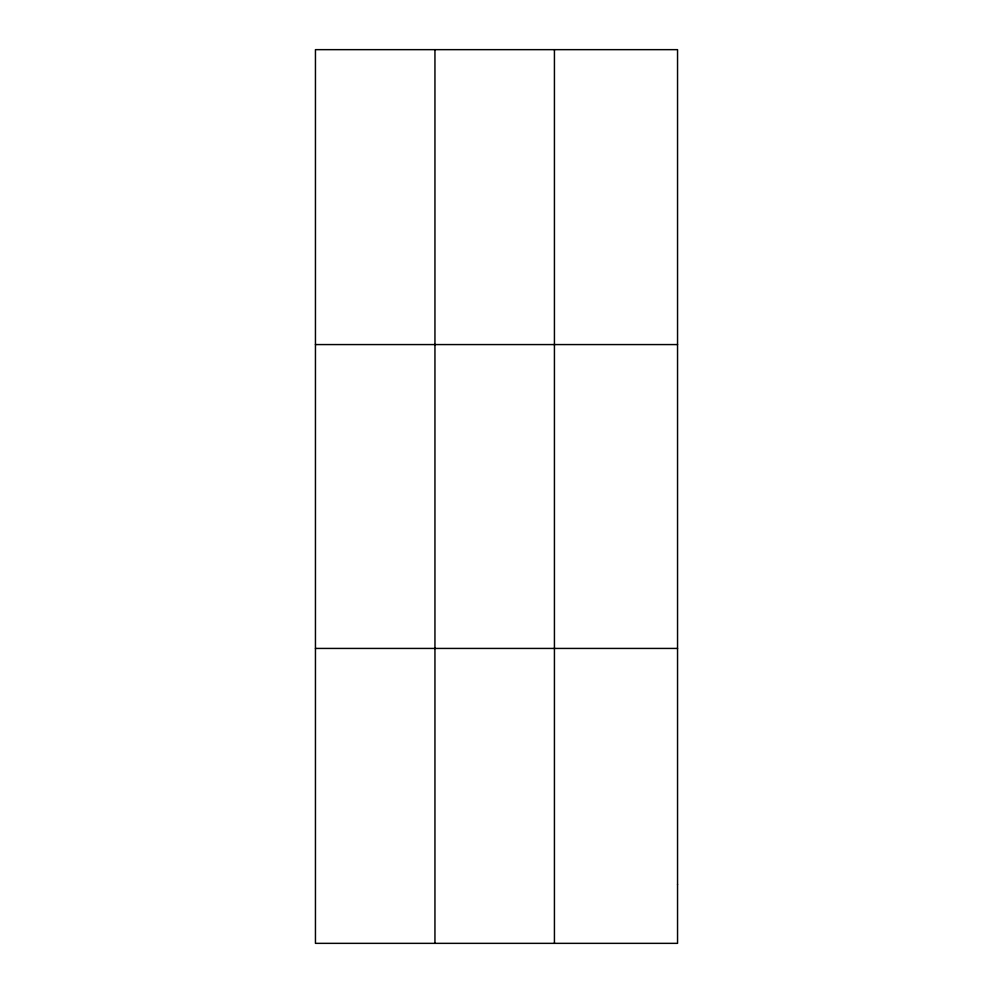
<?xml version="1.0" encoding="UTF-8"?>
<svg xmlns="http://www.w3.org/2000/svg" width="993" height="993" viewBox="0 0 993 993"><rect width="100%" height="100%" fill="white"/><g stroke="black" fill="none" stroke-linecap="round" stroke-linejoin="round"><path stroke-width="1.49" d="M434.946 943.35L434.946 49.65M554.429 943.35L554.429 49.65M315.451 344.571L677.549 344.571M315.451 648.429L677.549 648.429M677.549 884.366L677.549 943.35L315.451 943.35L315.451 49.65L677.549 49.65L677.549 884.366"/></g></svg>
